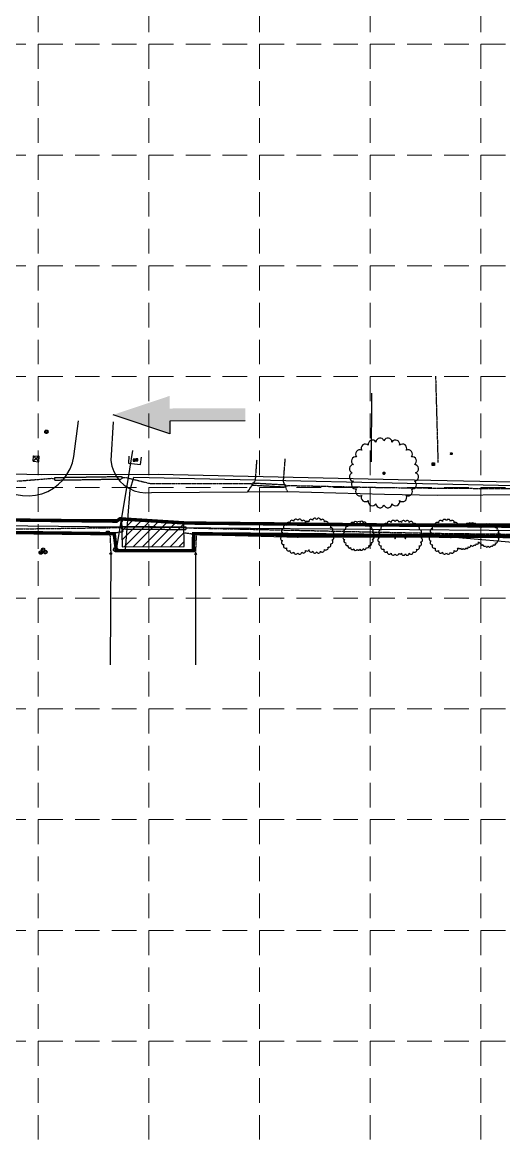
# Model space of a CAD drawing. Header units: inches. Extents: x 2602013 to 2607782, y 7036322 to 7039931.
# Drawn here: x 2605424 to 2605816, y 7038139 to 7039044 of the extents above; entities that cross this region are included whole.
import ezdxf

# ---------------------------------------------------------------- set-up
doc = ezdxf.new("R2010")
doc.units = ezdxf.units.IN
doc.header["$MEASUREMENT"] = 0
for name, pattern in [('DASHED', [0.8, 0.75, -0.05]), ('HIDDEN', [0.375, 0.25, -0.125]), ('SCREEK', [1.04, 0.9, -0.035, 0, -0.035, 0, -0.035, 0, -0.035]), ('SPHANTOM', [1.35, 1, -0.05, 0.1, -0.05, 0.1, -0.05])]:
    doc.linetypes.add(name, pattern=pattern)
for name, color, linetype in [('ARROWS', 252, 'Continuous'), ('DITCH', 7, 'SCREEK'), ('EASPH-PVMT', 7, 'Continuous'), ('EG-PVMT', 250, 'HIDDEN'), ('EGAS', 50, 'DASHED'), ('EPVMT', 8, 'DASHED'), ('ETEL', 33, 'DASHED'), ('EWAT', 150, 'DASHED'), ('EXSTSEW', 5, 'DASHED'), ('FENCE-CL', 252, 'CLF'), ('FENCEBW', 7, 'BWF'), ('FENCEW', 252, 'WF'), ('GRID', 254, 'HIDDEN'), ('HATCH', 10, 'Continuous'), ('LIMITS OF DISTURBANCE', 1, 'HIDDEN'), ('PL', 252, 'SPHANTOM'), ('PWAT', 4, 'Continuous'), ('SILT FENCE', 200, 'Continuous'), ('TREE', 250, 'Continuous'), ('TREET', 250, 'Continuous'), ('WALL', 52, 'Continuous')]:
    doc.layers.add(name, color=color, linetype=linetype)
doc.styles.get("Standard").update_dxf_attribs({"font": 'ARIAL.TTF'})
doc.styles.add('UTIL', font='romans.shx', dxfattribs={"width": 0.9})
doc.linetypes.add('ASPH-E', pattern='A,0.45,-0.05,0.9,[138,ltypeshp.shx,S=0.013,R=0,X=0,Y=0],0.45', length=1.85)
doc.linetypes.add('ASPH-E2', pattern='A,0.45,-0.05,0.9,[138,ltypeshp.shx,S=-0.013,R=0,X=0,Y=0],0.45', length=1.85)
doc.linetypes.add('BARBWIRE_1', pattern='A,1,-0.1,["X",Standard,S=0.075,R=0,X=-0.025,Y=-0.0375],-0.1', length=1.2)
doc.linetypes.add('BARBWIRE_2', pattern='A,1,-0.02,["X",Standard,S=0.075,R=0,X=-0.025,Y=-0.0375],-0.02', length=1.04)
doc.linetypes.add('BWF', pattern='A,0.9,-0.05,[135,ltypeshp.shx,S=0.03,R=0,X=0,Y=0],-0.05', length=1)
doc.linetypes.add('CHAINLINK_2', pattern='A,0.75,-0.0325,[133,AECCLAND,S=0.0325,R=0,X=-0.0325,Y=0],-0.0325,0.5', length=1.315)
doc.linetypes.add('CLF', pattern='A,0.87,-0.04,[133,ltypeshp.shx,S=0.025,R=0,X=0,Y=0],-0.09', length=1)
doc.linetypes.add('GAS', pattern='A,0.8,-0.05,0.8,-0.05,0.8,-0.12,["GAS",UTIL,S=0.08,R=0,X=-0.1,Y=-0.04],-0.15', length=2.77)
doc.linetypes.add('TELE', pattern='A,0.8,-0.05,0.8,-0.05,0.8,-0.15,["TELE",UTIL,S=0.08,R=0,X=-0.1,Y=-0.04],-0.2', length=2.85)
doc.linetypes.add('WF', pattern='A,0.85,-0.04,[136,ltypeshp.shx,S=0.038,R=0,X=0,Y=0],-0.11', length=1)

# ---------------------------------------------------------------- blocks, each defined once
blk = doc.blocks.new('treet')
at = {"layer": 'TREET', "const_width": 0.5}
blk.add_lwpolyline([(-0.25, 0, 1), (0.25, 0, 1)], format="xyb", close=True, dxfattribs=at)
blk = doc.blocks.new('A$C33723172')
at = {"layer": 'ARROWS', "color": 7}
for p, q in [((11.14, 24.49), (5.46, 10.23)), ((7.83, 9.28), (0, 0)), ((5.46, 10.23), (7.83, 9.28))]:
    blk.add_line(p, q, dxfattribs=at)
for points in [[(11.14, 24.49), (8.77, 25.44), (5.46, 10.23), (3.08, 11.17)], [(0.7, 12.12), (7.83, 9.28), (0, 0), (7.83, 9.28)]]:
    blk.add_solid(points, dxfattribs=at)

msp = doc.modelspace()

# ---------------------------------------------------------------- hatches: boundary and pattern name
at = {"layer": 'HATCH'}
h = msp.add_hatch(dxfattribs=at)
h.set_pattern_fill('ANSI31', color=0, scale=42, style=0)
h.set_pattern_definition([(45, (-1042681.4514, -2815254.5693), (-3.7123106011, 3.7123106011), [])])
h.paths.add_polyline_path([(2605555.59, 7038637.74), (2605504.86, 7038640.19), (2605505.32, 7038617.92), (2605555.71, 7038618.16)])

# ---------------------------------------------------------------- linework, layer by layer
at = {"layer": 'DITCH'}
for p, q in [((2605420, 7038671.43), (2605447.91, 7038673.66)), ((2605447.91, 7038673.66), (2605449.93, 7038673.37)), ((2605449.93, 7038673.37), (2605450.71, 7038673.38)), ((2605505.24, 7038674.22), (2605508.76, 7038674.28)), ((2605508.76, 7038674.28), (2605528.08, 7038669.52)), ((2605528.08, 7038669.52), (2605609.97, 7038669.44)), ((2605609.97, 7038669.44), (2605611.22, 7038669.06)), ((2605638.22, 7038667.56), (2605641.22, 7038667.83)), ((2605641.22, 7038667.83), (2605718.11, 7038666.2)), ((2605718.11, 7038666.2), (2605762.04, 7038665.71)), ((2605762.04, 7038665.71), (2605854.39, 7038665.13)), ((2605415.8, 7038632.49), (2605504.28, 7038633.69)), ((2605504.28, 7038633.69), (2605505.06, 7038633.68)), ((2605557.09, 7038633.41), (2605557.9, 7038633.41)), ((2605557.9, 7038633.41), (2605754.79, 7038629.08)), ((2605754.79, 7038629.08), (2605855.64, 7038627.95))]:
    msp.add_line(p, q, dxfattribs=at)
at = {"layer": 'EASPH-PVMT', "linetype": 'ASPH-E2'}
for p, q in [((2605466.13, 7038691.27), (2605469.87, 7038720.45)), ((2605498.11, 7038719.44), (2605496.22, 7038688.24)), ((2605463.06, 7038681.29), (2605464.94, 7038686.17)), ((2605464.94, 7038686.17), (2605466.13, 7038691.27)), ((2605496.22, 7038688.24), (2605497.02, 7038683.62)), ((2605457.38, 7038672.52), (2605460.52, 7038676.71)), ((2605460.52, 7038676.71), (2605463.06, 7038681.29)), ((2605497.02, 7038683.62), (2605498.56, 7038679.18)), ((2605498.56, 7038679.18), (2605500.8, 7038675.05)), ((2605500.8, 7038675.05), (2605503.67, 7038671.34)), ((2605444.96, 7038663.08), (2605449.52, 7038665.64)), ((2605449.52, 7038665.64), (2605453.69, 7038668.81)), ((2605453.69, 7038668.81), (2605457.38, 7038672.52)), ((2605503.67, 7038671.34), (2605507.11, 7038668.15)), ((2605507.11, 7038668.15), (2605511.02, 7038665.55)), ((2605419.4, 7038660.59), (2605424.55, 7038659.65)), ((2605424.55, 7038659.65), (2605429.78, 7038659.44)), ((2605429.78, 7038659.44), (2605434.99, 7038659.95)), ((2605434.99, 7038659.95), (2605440.08, 7038661.17)), ((2605440.08, 7038661.17), (2605444.96, 7038663.08)), ((2605511.02, 7038665.55), (2605515.31, 7038663.63)), ((2605515.31, 7038663.63), (2605519.84, 7038662.42)), ((2605519.84, 7038662.42), (2605524.51, 7038661.96)), ((2605524.51, 7038661.96), (2605529.2, 7038662.27)), ((2605529.2, 7038662.27), (2605607.45, 7038662.62)), ((2605607.45, 7038662.62), (2605639.65, 7038662.94)), ((2605639.65, 7038662.94), (2605718.6, 7038660.75)), ((2605718.6, 7038660.75), (2605761.56, 7038660.09)), ((2605761.56, 7038660.09), (2605854.24, 7038660.46))]:
    msp.add_line(p, q, dxfattribs=at)
at = {"layer": 'EASPH-PVMT', "linetype": 'ASPH-E'}
for p, q in [((2605415.33, 7038639.75), (2605504.36, 7038640.56)), ((2605504.36, 7038640.56), (2605555.6, 7038637.77)), ((2605555.6, 7038637.77), (2605757.76, 7038636.73)), ((2605757.76, 7038636.73), (2605855.72, 7038636.76))]:
    msp.add_line(p, q, dxfattribs=at)
at = {"layer": 'EG-PVMT'}
for p, q in [((2605555.6, 7038637.77), (2605504.36, 7038640.56)), ((2605504.36, 7038640.56), (2605505.93, 7038630.12)), ((2605505.93, 7038630.12), (2605495.48, 7038628.6)), ((2605555.44, 7038629.36), (2605555.6, 7038637.77)), ((2605495.48, 7038628.6), (2605496.15, 7038613.36)), ((2605565.95, 7038627.74), (2605555.44, 7038629.36)), ((2605565.16, 7038612.1), (2605565.95, 7038627.74))]:
    msp.add_line(p, q, dxfattribs=at)
at = {"layer": 'EGAS', "color": 7, "linetype": 'GAS', "ltscale": 0.8}
for p, q in [((2605509.26, 7038665.99), (2605513.99, 7038696.21)), ((2605500.89, 7038615.77), (2605509.26, 7038665.99)), ((2605512.04, 7038664.26), (2605515.02, 7038674.55)), ((2605515.02, 7038674.55), (2605851.92, 7038667.09)), ((2605508.16, 7038615.43), (2605512.04, 7038664.26))]:
    msp.add_line(p, q, dxfattribs=at)
at = {"layer": 'EGAS', "color": 7}
for p, q in [((2605514.33, 7038689.14), (2605515.91, 7038687.56)), ((2605515.91, 7038689.14), (2605514.33, 7038687.56)), ((2605516.52, 7038689.38), (2605518.09, 7038687.8)), ((2605518.09, 7038689.38), (2605516.52, 7038687.8)), ((2605500.07, 7038614.05), (2605499.2, 7038617.31)), ((2605500.07, 7038614.05), (2605500.95, 7038617.31))]:
    msp.add_line(p, q, dxfattribs=at)
for points in [[(2605515.91, 7038689.14), (2605514.33, 7038689.14), (2605514.33, 7038687.56), (2605515.91, 7038687.56)], [(2605518.09, 7038689.38), (2605516.52, 7038689.38), (2605516.52, 7038687.8), (2605518.09, 7038687.8)]]:
    msp.add_lwpolyline(points, close=True, dxfattribs=at)
msp.add_circle((2605500.07, 7038615.8), 1.75, dxfattribs=at)
at = {"layer": 'EPVMT', "color": 7}
for p, q in [((2605613.77, 7038672.12), (2605615.04, 7038688.35)), ((2605637.75, 7038689.59), (2605636.3, 7038671.23)), ((2605607.45, 7038662.62), (2605613.77, 7038672.12)), ((2605636.3, 7038671.23), (2605639.65, 7038662.94))]:
    msp.add_line(p, q, dxfattribs=at)
at = {"layer": 'ETEL', "color": 252, "linetype": 'TELE', "ltscale": 0.8}
for p, q in [((2605067.33, 7038684.95), (2605439.98, 7038676.88)), ((2605439.98, 7038676.88), (2605534.62, 7038677.06)), ((2605534.62, 7038677.06), (2605729.73, 7038672.64)), ((2605729.73, 7038672.64), (2605854.04, 7038670.17))]:
    msp.add_line(p, q, dxfattribs=at)
at = {"layer": 'ETEL', "color": 252}
for p, q in [((2605757.3, 7038686.3), (2605759.4, 7038684.2)), ((2605759.4, 7038686.3), (2605757.3, 7038684.2)), ((2605492.78, 7038630.78), (2605494.88, 7038628.68)), ((2605494.88, 7038630.78), (2605492.78, 7038628.68))]:
    msp.add_line(p, q, dxfattribs=at)
for points in [[(2605757.3, 7038686.3), (2605759.4, 7038686.3), (2605759.4, 7038684.2), (2605757.3, 7038684.2)], [(2605492.78, 7038630.78), (2605494.88, 7038630.78), (2605494.88, 7038628.68), (2605492.78, 7038628.68)]]:
    msp.add_lwpolyline(points, close=True, dxfattribs=at)
at = {"layer": 'EWAT', "color": 145}
for p, q in [((2605442.88, 7038712.5), (2605443.87, 7038710.11)), ((2605444.86, 7038712.5), (2605443.87, 7038710.11)), ((2605772.39, 7038694.25), (2605773.5, 7038693.14)), ((2605772.39, 7038693.14), (2605773.5, 7038694.25)), ((2605438.32, 7038614.35), (2605439.31, 7038611.96)), ((2605440.3, 7038614.35), (2605439.31, 7038611.96)), ((2605440.19, 7038616.64), (2605441.18, 7038614.25)), ((2605442.17, 7038616.64), (2605441.18, 7038614.25)), ((2605441.96, 7038614.74), (2605442.95, 7038612.35)), ((2605443.94, 7038614.74), (2605442.95, 7038612.35))]:
    msp.add_line(p, q, dxfattribs=at)
for centre, radius in [((2605443.87, 7038711.51), 1.4), ((2605772.94, 7038693.7), 0.787), ((2605439.31, 7038613.36), 1.4), ((2605441.18, 7038615.65), 1.4), ((2605442.95, 7038613.75), 1.4)]:
    msp.add_circle(centre, radius, dxfattribs=at)
at = {"layer": 'EXSTSEW'}
for p, q in [((2605450.69, 7038674.32), (2605505.23, 7038675.22)), ((2605505.23, 7038675.22), (2605505.26, 7038673.12)), ((2605450.73, 7038672.22), (2605450.69, 7038674.32)), ((2605450.73, 7038672.22), (2605505.26, 7038673.12)), ((2605611.18, 7038668.19), (2605611.27, 7038669.93)), ((2605611.18, 7038668.19), (2605638.17, 7038666.68)), ((2605611.27, 7038669.93), (2605638.27, 7038668.43)), ((2605638.27, 7038668.43), (2605638.17, 7038666.68)), ((2605505.05, 7038632.51), (2605505.07, 7038634.61)), ((2605505.05, 7038632.51), (2605557.07, 7038632.08)), ((2605505.07, 7038634.61), (2605557.09, 7038634.18)), ((2605557.09, 7038634.18), (2605557.07, 7038632.08))]:
    msp.add_line(p, q, dxfattribs=at)
at = {"layer": 'FENCE-CL', "linetype": 'CHAINLINK_2', "ltscale": 0.25}
for p, q in [((2605510.93, 7038691.79), (2605510.63, 7038686)), ((2605510.63, 7038686), (2605520.34, 7038684.86)), ((2605520.34, 7038684.86), (2605521.26, 7038690.9))]:
    msp.add_line(p, q, dxfattribs=at)
at = {"layer": 'FENCE-CL', "linetype": 'BARBWIRE_1'}
msp.add_line((2605496.18, 7038612.52), (2605495.57, 7038522.18), dxfattribs=at)
at = {"layer": 'FENCE-CL', "linetype": 'BARBWIRE_2'}
msp.add_line((2605565.16, 7038612.1), (2605565.01, 7038522.18), dxfattribs=at)
at = {"layer": 'FENCE-CL'}
for centre in [(2605496.18, 7038612.52), (2605565.16, 7038612.1)]:
    msp.add_circle(centre, 0.7, dxfattribs=at)
at = {"layer": 'FENCEBW', "linetype": 'BARBWIRE_1'}
for p, q in [((2605415.7, 7038629.9), (2605494.23, 7038628.48)), ((2605639.22, 7038625.91), (2605565.95, 7038627.74)), ((2605746.95, 7038625.8), (2605639.22, 7038625.91)), ((2605779.03, 7038625.35), (2605746.95, 7038625.8)), ((2605829.34, 7038620.86), (2605779.03, 7038625.35))]:
    msp.add_line(p, q, dxfattribs=at)
at = {"layer": 'FENCEW', "ltscale": 0.25}
msp.add_line((2605708.19, 7038687.07), (2605708.5, 7038742.91), dxfattribs=at)
at = {"layer": 'GRID', "color": 252, "linetype": 'HIDDEN', "lineweight": 0, "ltscale": 80}
for p, q in [((2605437.11, 7039836.31), (2605437.11, 7036685.92)), ((2605527.11, 7039836.31), (2605527.11, 7036685.92)), ((2605617.11, 7039836.31), (2605617.11, 7036685.92)), ((2605707.11, 7039836.31), (2605707.11, 7036685.92)), ((2605797.11, 7039836.31), (2605797.11, 7036685.92)), ((2602107.11, 7039026.31), (2607687.11, 7039026.31)), ((2602107.11, 7038936.31), (2607687.11, 7038936.31)), ((2602107.11, 7038846.31), (2607687.11, 7038846.31)), ((2602107.11, 7038756.31), (2607687.11, 7038756.31)), ((2602107.11, 7038666.31), (2607687.11, 7038666.31)), ((2602107.11, 7038576.31), (2607687.11, 7038576.31)), ((2602107.11, 7038486.31), (2607687.11, 7038486.31)), ((2602107.11, 7038396.31), (2607687.11, 7038396.31)), ((2602107.11, 7038306.31), (2607687.11, 7038306.31)), ((2602107.11, 7038216.31), (2607687.11, 7038216.31))]:
    msp.add_line(p, q, dxfattribs=at)
at = {"layer": 'HATCH', "color": 0}
msp.add_lwpolyline([(2605555.59, 7038637.74), (2605504.86, 7038640.19), (2605505.32, 7038617.92), (2605555.71, 7038618.16)], close=True, dxfattribs=at)
at = {"layer": 'LIMITS OF DISTURBANCE', "ltscale": 30, "const_width": 2.8}
for points in [[(2606428.98, 7038637.37), (2606165.68, 7038636.32), (2606040.72, 7038634.44), (2606039.77, 7038638.95), (2605998.7, 7038638.24), (2605999.41, 7038633.02), (2605557.5, 7038637.34), (2605503.57, 7038640.75), (2605500.92, 7038638.86), (2605008.91, 7038644.19)], [(2605009.11, 7038634.39), (2605498.96, 7038628.65), (2605500.76, 7038614.92), (2605563.2, 7038614.92), (2605563.53, 7038628.65), (2605999.94, 7038624.81), (2606005.02, 7038614.2), (2606039.65, 7038615.58), (2606041.27, 7038626.66), (2606519.25, 7038621.63)]]:
    msp.add_lwpolyline(points, dxfattribs=at)
at = {"layer": 'PL'}
msp.add_line((2605760.17, 7038756.55), (2605762.13, 7038686.58), dxfattribs=at)
at = {"layer": 'PWAT', "color": 4, "linetype": 'Continuous', "lineweight": 25}
for p, q in [((2605059.73, 7038639.46), (2605577.63, 7038633.43)), ((2605577.63, 7038633.43), (2605956.28, 7038630.42))]:
    msp.add_line(p, q, dxfattribs=at)
at = {"layer": 'TREE'}
msp.add_lwpolyline([(2605743.98, 7038678.09, 0.836526), (2605743.09, 7038684.8, 0.836526), (2605740.5, 7038691.06, 0.836526), (2605736.38, 7038696.43, 0.836526), (2605731, 7038700.56, 0.836526), (2605724.74, 7038703.15, 0.832239), (2605718.25, 7038704.2, 0.832239), (2605711.76, 7038703.15, 0.836526), (2605705.5, 7038700.56, 0.836526), (2605700.13, 7038696.43, 0.836526), (2605696, 7038691.06, 0.836526), (2605693.41, 7038684.8, 0.836526), (2605692.53, 7038678.09, 0.836526), (2605693.41, 7038671.37, 0.836526), (2605696, 7038665.11, 0.836526), (2605700.13, 7038659.74, 0.836526), (2605705.5, 7038655.61, 0.836526), (2605711.76, 7038653.02, 0.832239), (2605718.25, 7038651.97, 0.832239), (2605724.74, 7038653.02, 0.836526), (2605731, 7038655.61, 0.836526), (2605736.38, 7038659.74, 0.836526), (2605740.5, 7038665.11, 0.836526), (2605743.09, 7038671.37, 0.836526)], format="xyb", close=True, dxfattribs=at)
for centre, radius, start, end in [((2605643.46, 7038637.88), 1.72, 32.67327, 192.32673), ((2605646.58, 7038638.77), 1.67, 19.66136, 178.73552), ((2605649.73, 7038638.77), 1.67, 1.26448, 160.33864), ((2605652.85, 7038637.88), 1.72, 347.67327, 147.32673), ((2605656.02, 7038637), 1.72, 47.67327, 147.17634), ((2605658.85, 7038638.64), 1.72, 32.67327, 192.32673), ((2605661.97, 7038639.53), 1.67, 19.66136, 178.73552), ((2605665.12, 7038639.53), 1.67, 1.26448, 160.33864), ((2605668.24, 7038638.64), 1.72, 347.67327, 147.32673), ((2605671.08, 7038637), 1.72, 332.67327, 132.32673), ((2605695.17, 7038637.18), 1.39, 19.66136, 178.73552), ((2605697.79, 7038637.18), 1.39, 80.48103, 160.33864), ((2605697.31, 7038637.36), 1.39, 19.66136, 58.96985), ((2605699.93, 7038637.36), 1.39, 1.26448, 160.33864), ((2605722.56, 7038636.94), 1.72, 32.67327, 192.32673), ((2605725.68, 7038637.83), 1.67, 19.66136, 178.73552), ((2605728.83, 7038637.83), 1.67, 1.26448, 160.33864), ((2605731.95, 7038636.94), 1.72, 111.70451, 147.32673), ((2605730.92, 7038636.86), 1.72, 32.67327, 76.8496), ((2605734.04, 7038637.75), 1.67, 19.66136, 178.73552), ((2605737.19, 7038637.75), 1.67, 1.26448, 160.33864), ((2605740.31, 7038636.86), 1.72, 347.67327, 147.32673), ((2605764.29, 7038637.77), 1.72, 32.67327, 192.32673), ((2605767.41, 7038638.67), 1.67, 19.66136, 178.73552), ((2605770.56, 7038638.67), 1.67, 1.26448, 160.33864), ((2605773.68, 7038637.77), 1.72, 347.67327, 147.32673), ((2605635.82, 7038627.91), 1.72, 92.67327, 252.32673), ((2605636.66, 7038631.08), 1.72, 77.67327, 237.32673), ((2605638.3, 7038633.92), 1.72, 62.67327, 222.32673), ((2605640.62, 7038636.24), 1.72, 47.67327, 207.32673), ((2605655.69, 7038636.24), 1.72, 128.85148, 132.32673), ((2605673.4, 7038634.68), 1.72, 317.67327, 117.32673), ((2605675.04, 7038631.84), 1.72, 302.67327, 102.32673), ((2605675.89, 7038628.68), 1.72, 287.67327, 87.32673), ((2605686.2, 7038628.13), 1.43, 92.67327, 252.32673), ((2605686.9, 7038630.77), 1.43, 77.67327, 237.32673), ((2605688.27, 7038633.14), 1.43, 62.67327, 222.32673), ((2605690.2, 7038635.07), 1.43, 47.67327, 207.32673), ((2605692.57, 7038636.44), 1.43, 32.67327, 192.32673), ((2605702.53, 7038636.62), 1.43, 347.67327, 147.32673), ((2605704.9, 7038635.25), 1.43, 332.67327, 132.32673), ((2605706.83, 7038633.32), 1.43, 317.67327, 117.32673), ((2605708.19, 7038630.95), 1.43, 302.67327, 102.32673), ((2605708.9, 7038628.31), 1.43, 287.67327, 87.32673), ((2605715.76, 7038630.14), 1.72, 77.67327, 237.32673), ((2605717.4, 7038632.98), 1.72, 62.67327, 222.32673), ((2605719.72, 7038635.3), 1.72, 47.67327, 207.32673), ((2605743.15, 7038635.22), 1.72, 332.67327, 132.32673), ((2605745.47, 7038632.9), 1.72, 317.67327, 117.32673), ((2605747.11, 7038630.07), 1.72, 302.67327, 102.32673), ((2605756.65, 7038627.81), 1.72, 92.67327, 252.32673), ((2605757.5, 7038630.98), 1.72, 77.67327, 237.32673), ((2605759.13, 7038633.82), 1.72, 62.67327, 222.32673), ((2605761.45, 7038636.13), 1.72, 47.67327, 207.32673), ((2605776.52, 7038636.13), 1.72, 332.67327, 132.32673), ((2605778.84, 7038633.82), 1.72, 14.84981, 117.32673), ((2605781.51, 7038633.79), 1.11, 19.66136, 154.94882), ((2605783.61, 7038633.79), 1.11, 131.12436, 160.33864), ((2605784.02, 7038634.7), 1.15, 47.67327, 183.86481), ((2605785.91, 7038635.8), 1.15, 32.67327, 192.32673), ((2605787.99, 7038636.39), 1.11, 19.66136, 178.73552), ((2605790.09, 7038636.39), 1.11, 1.26448, 160.33864), ((2605792.17, 7038635.8), 1.15, 347.67327, 147.32673), ((2605794.07, 7038634.7), 1.15, 332.67327, 132.32673), ((2605795.61, 7038633.16), 1.15, 14.08043, 117.32673), ((2605796.34, 7038632.36), 1.15, 62.67327, 70.29822), ((2605797.88, 7038633.9), 1.15, 47.67327, 207.32673), ((2605799.78, 7038634.99), 1.15, 32.67327, 192.32673), ((2605801.86, 7038635.59), 1.11, 19.66136, 178.73552), ((2605803.96, 7038635.59), 1.11, 1.26448, 160.33864), ((2605806.04, 7038634.99), 1.15, 347.67327, 147.32673), ((2605807.93, 7038633.9), 1.15, 332.67327, 132.32673), ((2605809.47, 7038632.36), 1.15, 317.67327, 117.32673), ((2605810.57, 7038630.46), 1.15, 302.67327, 102.32673), ((2605811.13, 7038628.35), 1.15, 287.67327, 87.32673), ((2605635.82, 7038624.64), 1.72, 107.67327, 267.32673), ((2605636.66, 7038621.47), 1.72, 122.67327, 282.32673), ((2605673.4, 7038619.39), 1.72, 242.67327, 42.32673), ((2605675.04, 7038622.23), 1.72, 257.67327, 57.32673), ((2605675.89, 7038625.4), 1.72, 272.67327, 72.32673), ((2605686.2, 7038625.4), 1.43, 107.67327, 267.32673), ((2605686.9, 7038622.76), 1.43, 122.67327, 282.32673), ((2605688.27, 7038620.4), 1.43, 137.67327, 297.32673), ((2605706.83, 7038620.58), 1.43, 242.67327, 42.32673), ((2605708.19, 7038622.94), 1.43, 257.67327, 57.32673), ((2605708.9, 7038625.58), 1.43, 272.67327, 72.32673), ((2605714.91, 7038626.98), 1.72, 92.67327, 252.32673), ((2605714.91, 7038623.7), 1.72, 107.67327, 267.32673), ((2605715.76, 7038620.53), 1.72, 122.67327, 282.32673), ((2605747.11, 7038620.45), 1.72, 257.67327, 57.32673), ((2605747.95, 7038626.9), 1.72, 287.67327, 87.32673), ((2605747.95, 7038623.62), 1.72, 272.67327, 72.32673), ((2605756.65, 7038624.53), 1.72, 107.67327, 267.32673), ((2605757.5, 7038621.36), 1.72, 122.67327, 282.32673), ((2605792.17, 7038620.32), 1.15, 212.67327, 12.32673), ((2605794.07, 7038621.42), 1.15, 227.67327, 27.32673), ((2605795.61, 7038622.96), 1.15, 242.67327, 250.29822), ((2605796.34, 7038622.16), 1.15, 194.08043, 297.32673), ((2605797.88, 7038620.62), 1.15, 152.67327, 312.32673), ((2605807.93, 7038620.62), 1.15, 227.67327, 27.32673), ((2605809.47, 7038622.16), 1.15, 242.67327, 42.32673), ((2605810.57, 7038624.05), 1.15, 257.67327, 57.32673), ((2605811.13, 7038626.17), 1.15, 272.67327, 72.32673), ((2605638.3, 7038618.63), 1.72, 137.67327, 297.32673), ((2605640.62, 7038616.31), 1.72, 152.67327, 312.32673), ((2605643.46, 7038614.67), 1.72, 167.67327, 327.32673), ((2605646.58, 7038613.78), 1.67, 181.26448, 340.33864), ((2605649.73, 7038613.78), 1.67, 199.66136, 358.73552), ((2605652.85, 7038614.67), 1.72, 212.67327, 12.32673), ((2605655.69, 7038616.31), 1.72, 227.67327, 327.17634), ((2605656.02, 7038617.07), 1.72, 308.85148, 312.32673), ((2605658.85, 7038615.43), 1.72, 167.67327, 327.32673), ((2605661.97, 7038614.54), 1.67, 181.26448, 340.33864), ((2605665.12, 7038614.54), 1.67, 199.66136, 358.73552), ((2605668.24, 7038615.43), 1.72, 212.67327, 12.32673), ((2605671.08, 7038617.07), 1.72, 227.67327, 27.32673), ((2605690.2, 7038618.46), 1.43, 152.67327, 312.32673), ((2605692.57, 7038617.1), 1.43, 167.67327, 327.32673), ((2605695.17, 7038616.35), 1.39, 181.26448, 340.33864), ((2605697.79, 7038616.35), 1.39, 199.66136, 238.96985), ((2605697.31, 7038616.53), 1.39, 260.48103, 340.33864), ((2605699.93, 7038616.53), 1.39, 199.66136, 358.73552), ((2605702.53, 7038617.28), 1.43, 212.67327, 12.32673), ((2605704.9, 7038618.64), 1.43, 227.67327, 27.32673), ((2605717.4, 7038617.69), 1.72, 137.67327, 297.32673), ((2605719.72, 7038615.37), 1.72, 152.67327, 312.32673), ((2605722.56, 7038613.73), 1.72, 167.67327, 327.32673), ((2605725.68, 7038612.84), 1.67, 181.26448, 340.33864), ((2605728.83, 7038612.84), 1.67, 199.66136, 358.73552), ((2605731.95, 7038613.73), 1.72, 212.67327, 256.8496), ((2605730.92, 7038613.66), 1.72, 291.70451, 327.32673), ((2605734.04, 7038612.76), 1.67, 181.26448, 340.33864), ((2605737.19, 7038612.76), 1.67, 199.66136, 358.73552), ((2605740.31, 7038613.66), 1.72, 212.67327, 12.32673), ((2605743.15, 7038615.3), 1.72, 227.67327, 27.32673), ((2605745.47, 7038617.61), 1.72, 242.67327, 42.32673), ((2605759.13, 7038618.53), 1.72, 137.67327, 297.32673), ((2605761.45, 7038616.21), 1.72, 152.67327, 312.32673), ((2605764.29, 7038614.57), 1.72, 167.67327, 327.32673), ((2605767.41, 7038613.68), 1.67, 181.26448, 340.33864), ((2605770.56, 7038613.68), 1.67, 199.66136, 358.73552), ((2605773.68, 7038614.57), 1.72, 212.67327, 12.32673), ((2605776.52, 7038616.21), 1.72, 227.67327, 27.32673), ((2605778.84, 7038618.53), 1.72, 242.67327, 266.58059), ((2605779.43, 7038617.72), 1.15, 232.66812, 327.32673), ((2605781.51, 7038617.12), 1.11, 181.26448, 340.33864), ((2605783.61, 7038617.12), 1.11, 199.66136, 358.73552), ((2605785.69, 7038617.72), 1.15, 212.67327, 12.32673), ((2605787.58, 7038618.81), 1.15, 227.67327, 3.86481), ((2605787.99, 7038619.73), 1.11, 311.12436, 340.33864), ((2605790.09, 7038619.73), 1.11, 199.66136, 358.73552), ((2605799.78, 7038619.52), 1.15, 167.67327, 327.32673), ((2605801.86, 7038618.93), 1.11, 181.26448, 340.33864), ((2605803.96, 7038618.93), 1.11, 199.66136, 358.73552), ((2605806.04, 7038619.52), 1.15, 212.67327, 12.32673)]:
    msp.add_arc(centre, radius, start, end, dxfattribs=at)
at = {"layer": 'TREET'}
for centre, major_axis, start_param, end_param in [((2605648.16, 7038626.12), (-0.247, 0.247), 3.926991, 7.068583), ((2605648.16, 7038626.12), (-0.247, 0.247), 0.785398, 3.926991), ((2605663.55, 7038626.89), (-0.247, 0.247), 3.926991, 7.068583), ((2605663.55, 7038626.89), (-0.247, 0.247), 0.785398, 3.926991), ((2605696.48, 7038626.64), (-0.206, 0.206), 3.926991, 7.068583), ((2605696.48, 7038626.64), (-0.206, 0.206), 0.785398, 3.926991), ((2605698.62, 7038626.82), (-0.206, 0.206), 3.926991, 7.068583), ((2605698.62, 7038626.82), (-0.206, 0.206), 0.785398, 3.926991), ((2605727.25, 7038625.18), (-0.247, 0.247), 3.926991, 7.068583), ((2605727.25, 7038625.18), (-0.247, 0.247), 0.785398, 3.926991), ((2605735.61, 7038625.11), (-0.247, 0.247), 3.926991, 7.068583), ((2605735.61, 7038625.11), (-0.247, 0.247), 0.785398, 3.926991), ((2605768.99, 7038626.02), (-0.247, 0.247), 3.926991, 7.068583), ((2605768.99, 7038626.02), (-0.247, 0.247), 0.785398, 3.926991), ((2605772.56, 7038625.68), (0.165, 0.165), 5.497787, 8.63938), ((2605772.56, 7038625.68), (0.165, 0.165), 2.356194, 5.497787), ((2605782.56, 7038625.35), (0.165, 0.165), 5.497787, 8.63938), ((2605782.56, 7038625.35), (0.165, 0.165), 2.356194, 5.497787), ((2605789.04, 7038627.96), (0.165, 0.165), 5.497787, 8.63938), ((2605789.04, 7038627.96), (0.165, 0.165), 2.356194, 5.497787), ((2605802.91, 7038627.16), (0.165, 0.165), 5.497787, 8.63938), ((2605802.91, 7038627.16), (0.165, 0.165), 2.356194, 5.497787)]:
    msp.add_ellipse(centre, major_axis=major_axis, ratio=1, start_param=start_param, end_param=end_param, dxfattribs=at)
at = {"layer": 'WALL', "color": 7}
for p, q in [((2605433.04, 7038687.53), (2605433.31, 7038692.05)), ((2605437.92, 7038691.7), (2605433.04, 7038687.53)), ((2605433.04, 7038687.53), (2605437.65, 7038687.18)), ((2605433.31, 7038692.05), (2605437.92, 7038691.7)), ((2605437.65, 7038687.18), (2605433.31, 7038692.05)), ((2605437.65, 7038687.18), (2605437.92, 7038691.7))]:
    msp.add_line(p, q, dxfattribs=at)

# ---------------------------------------------------------------- block references
at = {"layer": 'SILT FENCE', "color": 0, "ltscale": 30, "xscale": 3.99999999912486, "yscale": 4, "zscale": 4, "rotation": 291.8498237540236}
msp.add_blockref('A$C33723172', (2605497.99, 7038725.2), dxfattribs=at)
at = {"layer": 'TREET', "xscale": 2.798879999667406, "yscale": 2.798880000598729, "zscale": 2.798879999930179}
msp.add_blockref('treet', (2605718.25, 7038677.78), dxfattribs=at)

doc.saveas('drawing.dxf')
